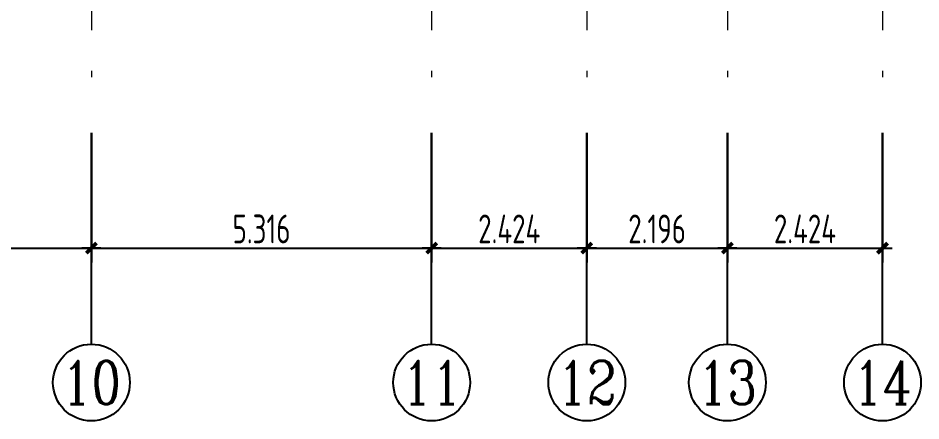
# Model space of a CAD drawing. Header units: metres. Extents: x 0 to 435, y 0 to 273.
# Drawn here: x 178.28 to 192.38, y 147.93 to 154.23 of the extents above; entities that cross this region are included whole.
import ezdxf
from ezdxf.enums import TextEntityAlignment as Align

# ---------------------------------------------------------------- set-up
doc = ezdxf.new("R2010")
doc.units = ezdxf.units.M
doc.header["$MEASUREMENT"] = 0
doc.linetypes.add('B4-PLANS$0$DASHDOT', pattern=[25.4, 12.7, -6.35, 0, -6.35])
doc.layers.get('0').update_dxf_attribs({"plot": 0})
doc.layers.add('Dote', color=1, linetype='B4-PLANS$0$DASHDOT', lineweight=15)
doc.layers.add('YQ_AXIS', color=3, linetype='Continuous')
doc.layers.add('YQ_DIM', color=3, linetype='Continuous')
doc.styles.add('YQ_AXIS', font='COMPLEX.SHX', dxfattribs={"width": 0.8, "bigfont": 'GBCBIG.SHX'})
doc.styles.add('YQ_DIM', font='SUPEROS.SHX', dxfattribs={"width": 0.8, "bigfont": 'HZDX.SHX'})
doc.dimstyles.new('yqm0_150', dxfattribs={"dimscale": 0.15, "dimtxt": 3, "dimasz": 1, "dimexe": 1.5, "dimexo": 3, "dimgap": 0.5, "dimtad": 1, "dimdec": 3, "dimdsep": 46, "dimtxsty": 'YQ_DIM', "dimblk": 'YQTICK', "dimcen": 0, "dimclrd": 256, "dimclre": 256, "dimclrt": 7, "dimadec": 1, "dimazin": 2, "dimtfac": 1, "dimtdec": 4, "dimtix": 1, "dimtmove": 2, "dimatfit": 2, "dimfxl": 1, "dimtolj": 1, "dimtzin": 0, "dimarcsym": 0})

# ---------------------------------------------------------------- blocks, each defined once
blk = doc.blocks.new('YQTICK')
blk.add_line((-1, 0), (1, 0))
at = {"const_width": 0.4}
blk.add_lwpolyline([(0.53, 0.53), (-0.53, -0.53)], dxfattribs=at)
blk = doc.blocks.new('*D836')
at = {"layer": 'Defpoints', "color": 0, "transparency": 16777216}
for p in [(175.329, 152.883), (179.421, 152.883), (179.421, 150.633)]:
    blk.add_point(p, dxfattribs=at)
at = {"layer": 'YQ_DIM', "lineweight": -2, "transparency": 16777216}
for p, q in [((175.329, 152.433), (175.329, 150.408)), ((179.421, 152.433), (179.421, 150.408)), ((175.479, 150.633), (179.271, 150.633))]:
    blk.add_line(p, q, dxfattribs=at)
at = {"layer": 'YQ_DIM', "lineweight": -2, "transparency": 16777216, "xscale": 0.15, "yscale": 0.15, "zscale": 0.15, "rotation": 180}
blk.add_blockref('YQTICK', (175.329, 150.633), dxfattribs=at)
at = {"layer": 'YQ_DIM', "lineweight": -2, "transparency": 16777216, "xscale": 0.15, "yscale": 0.15, "zscale": 0.15}
blk.add_blockref('YQTICK', (179.421, 150.633), dxfattribs=at)
at = {"layer": 'YQ_DIM', "color": 7, "transparency": 16777216, "insert": (177.375, 150.933), "char_height": 0.45, "attachment_point": 5, "style": 'YQ_DIM'}
blk.add_mtext('\\A1;4.092', dxfattribs=at)
blk = doc.blocks.new('*D837')
at = {"layer": 'Defpoints', "color": 0, "transparency": 16777216}
for p in [(179.421, 152.883), (184.737, 152.883), (184.737, 150.633)]:
    blk.add_point(p, dxfattribs=at)
at = {"layer": 'YQ_DIM', "lineweight": -2, "transparency": 16777216}
for p, q in [((179.421, 152.433), (179.421, 150.408)), ((184.737, 152.433), (184.737, 150.408)), ((179.571, 150.633), (184.587, 150.633))]:
    blk.add_line(p, q, dxfattribs=at)
at = {"layer": 'YQ_DIM', "lineweight": -2, "transparency": 16777216, "xscale": 0.15, "yscale": 0.15, "zscale": 0.15, "rotation": 180}
blk.add_blockref('YQTICK', (179.421, 150.633), dxfattribs=at)
at = {"layer": 'YQ_DIM', "lineweight": -2, "transparency": 16777216, "xscale": 0.15, "yscale": 0.15, "zscale": 0.15}
blk.add_blockref('YQTICK', (184.737, 150.633), dxfattribs=at)
at = {"layer": 'YQ_DIM', "color": 7, "transparency": 16777216, "insert": (182.079, 150.933), "char_height": 0.45, "attachment_point": 5, "style": 'YQ_DIM'}
blk.add_mtext('\\A1;5.316', dxfattribs=at)
blk = doc.blocks.new('*D838')
at = {"layer": 'Defpoints', "color": 0, "transparency": 16777216}
for p in [(184.737, 152.883), (187.161, 152.883), (187.161, 150.633)]:
    blk.add_point(p, dxfattribs=at)
at = {"layer": 'YQ_DIM', "lineweight": -2, "transparency": 16777216}
for p, q in [((184.737, 152.433), (184.737, 150.408)), ((187.161, 152.433), (187.161, 150.408)), ((184.887, 150.633), (187.011, 150.633))]:
    blk.add_line(p, q, dxfattribs=at)
at = {"layer": 'YQ_DIM', "lineweight": -2, "transparency": 16777216, "xscale": 0.15, "yscale": 0.15, "zscale": 0.15, "rotation": 180}
blk.add_blockref('YQTICK', (184.737, 150.633), dxfattribs=at)
at = {"layer": 'YQ_DIM', "lineweight": -2, "transparency": 16777216, "xscale": 0.15, "yscale": 0.15, "zscale": 0.15}
blk.add_blockref('YQTICK', (187.161, 150.633), dxfattribs=at)
at = {"layer": 'YQ_DIM', "color": 7, "transparency": 16777216, "insert": (185.949, 150.933), "char_height": 0.45, "attachment_point": 5, "style": 'YQ_DIM'}
blk.add_mtext('\\A1;2.424', dxfattribs=at)
blk = doc.blocks.new('*D839')
at = {"layer": 'Defpoints', "color": 0, "transparency": 16777216}
for p in [(187.161, 152.883), (189.357, 152.883), (189.357, 150.633)]:
    blk.add_point(p, dxfattribs=at)
at = {"layer": 'YQ_DIM', "lineweight": -2, "transparency": 16777216}
for p, q in [((187.161, 152.433), (187.161, 150.408)), ((189.357, 152.433), (189.357, 150.408)), ((187.311, 150.633), (189.207, 150.633))]:
    blk.add_line(p, q, dxfattribs=at)
at = {"layer": 'YQ_DIM', "lineweight": -2, "transparency": 16777216, "xscale": 0.15, "yscale": 0.15, "zscale": 0.15, "rotation": 180}
blk.add_blockref('YQTICK', (187.161, 150.633), dxfattribs=at)
at = {"layer": 'YQ_DIM', "lineweight": -2, "transparency": 16777216, "xscale": 0.15, "yscale": 0.15, "zscale": 0.15}
blk.add_blockref('YQTICK', (189.357, 150.633), dxfattribs=at)
at = {"layer": 'YQ_DIM', "color": 7, "transparency": 16777216, "insert": (188.259, 150.933), "char_height": 0.45, "attachment_point": 5, "style": 'YQ_DIM'}
blk.add_mtext('\\A1;2.196', dxfattribs=at)
blk = doc.blocks.new('*D840')
at = {"layer": 'Defpoints', "color": 0, "transparency": 16777216}
for p in [(189.357, 152.883), (191.781, 152.883), (191.781, 150.633)]:
    blk.add_point(p, dxfattribs=at)
at = {"layer": 'YQ_DIM', "lineweight": -2, "transparency": 16777216}
for p, q in [((189.357, 152.433), (189.357, 150.408)), ((191.781, 152.433), (191.781, 150.408)), ((189.507, 150.633), (191.631, 150.633))]:
    blk.add_line(p, q, dxfattribs=at)
at = {"layer": 'YQ_DIM', "lineweight": -2, "transparency": 16777216, "xscale": 0.15, "yscale": 0.15, "zscale": 0.15, "rotation": 180}
blk.add_blockref('YQTICK', (189.357, 150.633), dxfattribs=at)
at = {"layer": 'YQ_DIM', "lineweight": -2, "transparency": 16777216, "xscale": 0.15, "yscale": 0.15, "zscale": 0.15}
blk.add_blockref('YQTICK', (191.781, 150.633), dxfattribs=at)
at = {"layer": 'YQ_DIM', "color": 7, "transparency": 16777216, "insert": (190.569, 150.933), "char_height": 0.45, "attachment_point": 5, "style": 'YQ_DIM'}
blk.add_mtext('\\A1;2.424', dxfattribs=at)

msp = doc.modelspace()

# ---------------------------------------------------------------- linework, layer by layer
at = {"layer": 'Dote', "ltscale": 0.1}
for p, q in [((179.4211, 184.3488), (179.4211, 152.8825)), ((184.7371, 184.3488), (184.7371, 152.8825)), ((187.1611, 184.3488), (187.1611, 152.8825)), ((189.3571, 184.3488), (189.3571, 152.8825)), ((191.7811, 184.3488), (191.7811, 152.8825))]:
    msp.add_line(p, q, dxfattribs=at)
at = {"layer": 'YQ_AXIS'}
for p, q in [((179.4211, 149.1325), (179.4211, 152.4325)), ((184.7371, 149.1325), (184.7371, 152.4325)), ((187.1611, 149.1325), (187.1611, 152.4325)), ((189.3571, 149.1325), (189.3571, 152.4325)), ((191.7811, 149.1325), (191.7811, 152.4325))]:
    msp.add_line(p, q, dxfattribs=at)
for centre in [(179.4211, 148.5325), (184.7371, 148.5325), (187.1611, 148.5325), (189.3571, 148.5325), (191.7811, 148.5325)]:
    msp.add_circle(centre, 0.6, dxfattribs=at)

# ---------------------------------------------------------------- texts
at = {"layer": 'YQ_AXIS', "color": 7, "style": 'YQ_AXIS', "width": 0.8}
for s, p in [('10', (179.4211, 148.5325)), ('11', (184.7371, 148.5325)), ('12', (187.1611, 148.5325)), ('13', (189.3571, 148.5325)), ('14', (191.7811, 148.5325))]:
    msp.add_text(s, height=0.675, dxfattribs=at).set_placement(p, align=Align.MIDDLE)

# ---------------------------------------------------------------- dimensions: what is measured, and where the dimension line sits
at = {"layer": 'YQ_DIM'}
for base, p1, p2, picture, middle in [((179.4211, 150.6325), (175.3291, 152.8825), (179.4211, 152.8825), '*D836', (177.3751, 150.9325)), ((184.7371, 150.6325), (179.4211, 152.8825), (184.7371, 152.8825), '*D837', (182.0791, 150.9325)), ((187.1611, 150.6325), (184.7371, 152.8825), (187.1611, 152.8825), '*D838', (185.9491, 150.9325)), ((189.3571, 150.6325), (187.1611, 152.8825), (189.3571, 152.8825), '*D839', (188.2591, 150.9325)), ((191.7811, 150.6325), (189.3571, 152.8825), (191.7811, 152.8825), '*D840', (190.5691, 150.9325))]:
    dim = msp.add_linear_dim(base=base, p1=p1, p2=p2, dimstyle='yqm0_150', dxfattribs=at)
    dim.commit()
    dim.dimension.update_dxf_attribs({"geometry": picture, "text_midpoint": middle})

doc.saveas('drawing.dxf')
